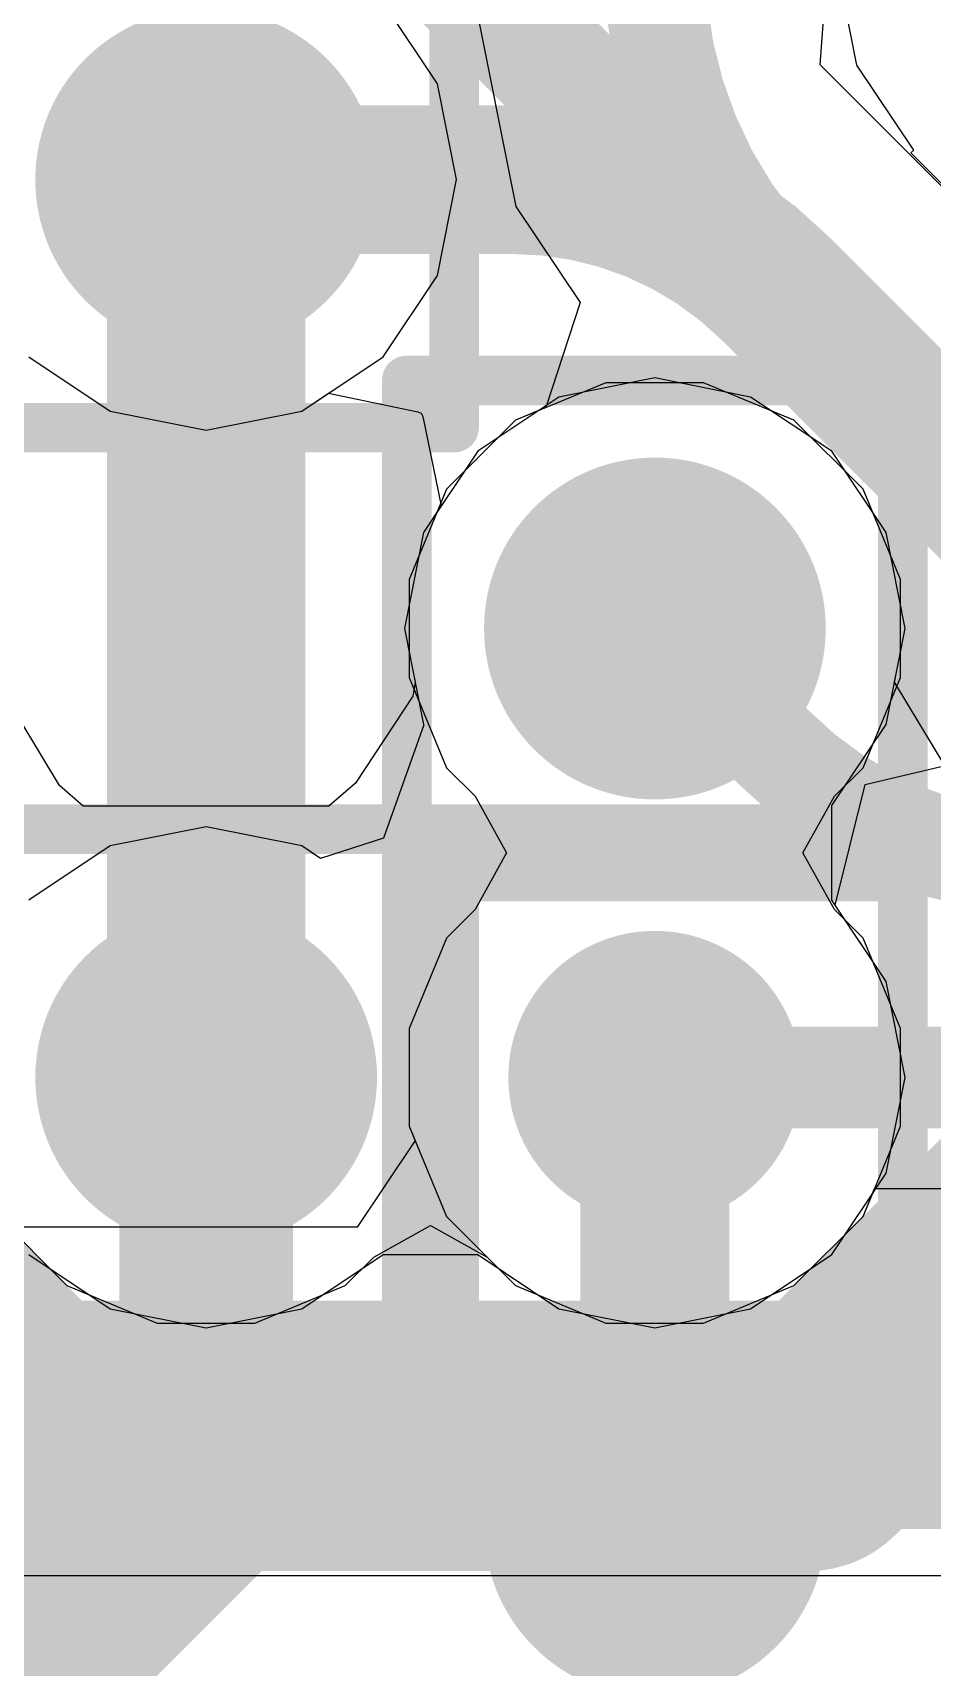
# Model space of a CAD drawing. Header units: inches. Extents: x -6 to 284, y -12 to 154.
# Drawn here: x 53.771 to 54.692, y 0.318 to 1.992 of the extents above; entities that cross this region are included whole.
import ezdxf

# ---------------------------------------------------------------- set-up
doc = ezdxf.new("R2010")
doc.units = ezdxf.units.IN
for name, color, linetype in [('Bottom Layer', 5, 'Continuous'), ('Drill Drawing', 1, 'Continuous'), ('GND-1', 16, 'Continuous'), ('GND-2', 90, 'Continuous'), ('GND-3', 216, 'Continuous'), ('GND-4', 54, 'Continuous'), ('PWR-1', 156, 'Continuous'), ('PWR-2', 130, 'Continuous'), ('Signal L1', 76, 'Continuous'), ('Signal L2', 6, 'Continuous'), ('Top Layer', 1, 'Continuous'), ('Top Paste', 8, 'Continuous'), ('Top Solder', 216, 'Continuous'), ('Via Holes', 16, 'Continuous')]:
    doc.layers.add(name, color=color, linetype=linetype)

# ---------------------------------------------------------------- blocks, each defined once
blk = doc.blocks.new('BGA_565_15_5_14_4__132')
at = {"layer": 'Top Layer'}
h = blk.add_hatch(color=1, dxfattribs=at)
edge = h.paths.add_edge_path()
edge.add_arc((5.52500038, 5.52500038), 0.12499848, 0, 360)
h = blk.add_hatch(color=1, dxfattribs=at)
edge = h.paths.add_edge_path()
edge.add_arc((4.87499914, 4.87499914), 0.12499848, 0, 360)
h = blk.add_hatch(color=1, dxfattribs=at)
edge = h.paths.add_edge_path()
edge.add_arc((5.52500038, 4.87499914), 0.12499848, 0, 360)
h = blk.add_hatch(color=1, dxfattribs=at)
edge = h.paths.add_edge_path()
edge.add_arc((4.87499914, 4.22500044), 0.12499848, 0, 360)
at = {"layer": 'Top Paste'}
h = blk.add_hatch(color=8, dxfattribs=at)
edge = h.paths.add_edge_path()
edge.add_arc((5.52500038, 5.52500038), 0.12499848, 0, 360)
h = blk.add_hatch(color=8, dxfattribs=at)
edge = h.paths.add_edge_path()
edge.add_arc((4.87499914, 4.87499914), 0.12499848, 0, 360)
h = blk.add_hatch(color=8, dxfattribs=at)
edge = h.paths.add_edge_path()
edge.add_arc((5.52500038, 4.87499914), 0.12499848, 0, 360)
h = blk.add_hatch(color=8, dxfattribs=at)
edge = h.paths.add_edge_path()
edge.add_arc((4.87499914, 4.22500044), 0.12499848, 0, 360)
at = {"layer": 'Top Solder'}
h = blk.add_hatch(color=216, dxfattribs=at)
edge = h.paths.add_edge_path()
edge.add_arc((5.52500038, 5.52500038), 0.17499838, 0, 360)
h = blk.add_hatch(color=216, dxfattribs=at)
edge = h.paths.add_edge_path()
edge.add_arc((4.87499914, 4.87499914), 0.17499838, 0, 360)
h = blk.add_hatch(color=216, dxfattribs=at)
edge = h.paths.add_edge_path()
edge.add_arc((5.52500038, 4.87499914), 0.17499838, 0, 360)
h = blk.add_hatch(color=216, dxfattribs=at)
edge = h.paths.add_edge_path()
edge.add_arc((4.87499914, 4.22500044), 0.17499838, 0, 360)

msp = doc.modelspace()

# ---------------------------------------------------------------- hatches: boundary and pattern name
at = {"layer": 'Bottom Layer'}
h = msp.add_hatch(color=5, dxfattribs=at)
edge = h.paths.add_edge_path()
edge.add_arc((53.94819284, 1.8412968), 0.1499997, 0, 360)
h = msp.add_hatch(color=5, dxfattribs=at)
edge = h.paths.add_edge_path()
edge.add_arc((54.40781092, 1.38167872), 0.1499997, 0, 360)
h = msp.add_hatch(color=5, dxfattribs=at)
edge = h.paths.add_edge_path()
edge.add_arc((53.94819284, 0.9220555599999999), 0.1499997, 0, 360)
h = msp.add_hatch(color=5, dxfattribs=at)
edge = h.paths.add_edge_path()
edge.add_arc((54.40781092, 0.9220555599999999), 0.1499997, 0, 360)
at = {"layer": 'GND-1'}
h = msp.add_hatch(color=16, dxfattribs=at)
edge = h.paths.add_edge_path()
edge.add_arc((53.94819284, 1.8412968), 0.1499997, 0, 360)
h = msp.add_hatch(color=16, dxfattribs=at)
edge = h.paths.add_edge_path()
edge.add_arc((54.40781092, 1.38167872), 0.1499997, 0, 360)
h = msp.add_hatch(color=16, dxfattribs=at)
edge = h.paths.add_edge_path()
edge.add_arc((53.94819284, 0.9220555599999999), 0.1499997, 0, 360)
h = msp.add_hatch(color=16, dxfattribs=at)
edge = h.paths.add_edge_path()
edge.add_arc((54.40781092, 0.9220555599999999), 0.1499997, 0, 360)
at = {"layer": 'GND-2'}
h = msp.add_hatch(color=90, dxfattribs=at)
edge = h.paths.add_edge_path()
edge.add_arc((53.94819284, 1.8412968), 0.1499997, 0, 360)
h = msp.add_hatch(color=90, dxfattribs=at)
edge = h.paths.add_edge_path()
edge.add_arc((54.40781092, 1.38167872), 0.1499997, 0, 360)
h = msp.add_hatch(color=90, dxfattribs=at)
edge = h.paths.add_edge_path()
edge.add_arc((53.94819284, 0.9220555599999999), 0.1499997, 0, 360)
h = msp.add_hatch(color=90, dxfattribs=at)
edge = h.paths.add_edge_path()
edge.add_arc((54.40781092, 0.9220555599999999), 0.1499997, 0, 360)
at = {"layer": 'GND-3'}
h = msp.add_hatch(color=216, dxfattribs=at)
edge = h.paths.add_edge_path()
edge.add_arc((53.94819284, 1.8412968), 0.1499997, 0, 360)
h = msp.add_hatch(color=216, dxfattribs=at)
edge = h.paths.add_edge_path()
edge.add_arc((54.40781092, 1.38167872), 0.1499997, 0, 360)
h = msp.add_hatch(color=216, dxfattribs=at)
edge = h.paths.add_edge_path()
edge.add_arc((53.94819284, 0.9220555599999999), 0.1499997, 0, 360)
h = msp.add_hatch(color=216, dxfattribs=at)
edge = h.paths.add_edge_path()
edge.add_arc((54.40781092, 0.9220555599999999), 0.1499997, 0, 360)
at = {"layer": 'GND-4'}
h = msp.add_hatch(color=54, dxfattribs=at)
edge = h.paths.add_edge_path()
edge.add_arc((53.94819284, 1.8412968), 0.1499997, 0, 360)
h = msp.add_hatch(color=54, dxfattribs=at)
edge = h.paths.add_edge_path()
edge.add_arc((54.40781092, 1.38167872), 0.1499997, 0, 360)
h = msp.add_hatch(color=54, dxfattribs=at)
edge = h.paths.add_edge_path()
edge.add_arc((53.94819284, 0.9220555599999999), 0.1499997, 0, 360)
h = msp.add_hatch(color=54, dxfattribs=at)
edge = h.paths.add_edge_path()
edge.add_arc((54.40781092, 0.9220555599999999), 0.1499997, 0, 360)
at = {"layer": 'PWR-1'}
h = msp.add_hatch(color=156, dxfattribs=at)
edge = h.paths.add_edge_path()
edge.add_arc((53.94819284, 1.8412968), 0.1499997, 0, 360)
h = msp.add_hatch(color=156, dxfattribs=at)
edge = h.paths.add_edge_path()
edge.add_arc((54.40781092, 1.38167872), 0.1499997, 0, 360)
h = msp.add_hatch(color=156, dxfattribs=at)
edge = h.paths.add_edge_path()
edge.add_arc((53.94819284, 0.9220555599999999), 0.1499997, 0, 360)
h = msp.add_hatch(color=156, dxfattribs=at)
edge = h.paths.add_edge_path()
edge.add_arc((54.40781092, 0.9220555599999999), 0.1499997, 0, 360)
at = {"layer": 'PWR-2'}
h = msp.add_hatch(color=130, dxfattribs=at)
edge = h.paths.add_edge_path()
edge.add_arc((53.94819284, 1.8412968), 0.1499997, 0, 360)
h = msp.add_hatch(color=130, dxfattribs=at)
edge = h.paths.add_edge_path()
edge.add_arc((54.40781092, 1.38167872), 0.1499997, 0, 360)
h = msp.add_hatch(color=130, dxfattribs=at)
edge = h.paths.add_edge_path()
edge.add_arc((53.94819284, 0.9220555599999999), 0.1499997, 0, 360)
h = msp.add_hatch(color=130, dxfattribs=at)
edge = h.paths.add_edge_path()
edge.add_arc((54.40781092, 0.9220555599999999), 0.1499997, 0, 360)
at = {"layer": 'Signal L1'}
h = msp.add_hatch(color=76, dxfattribs=at)
edge = h.paths.add_edge_path()
edge.add_arc((53.94819284, 1.8412968), 0.1499997, 0, 360)
h = msp.add_hatch(color=76, dxfattribs=at)
edge = h.paths.add_edge_path()
edge.add_arc((54.40781092, 1.38167872), 0.1499997, 0, 360)
h = msp.add_hatch(color=76, dxfattribs=at)
edge = h.paths.add_edge_path()
edge.add_arc((53.94819284, 0.9220555599999999), 0.1499997, 0, 360)
h = msp.add_hatch(color=76, dxfattribs=at)
edge = h.paths.add_edge_path()
edge.add_arc((54.40781092, 0.9220555599999999), 0.1499997, 0, 360)
at = {"layer": 'Signal L2'}
h = msp.add_hatch(color=6, dxfattribs=at)
edge = h.paths.add_edge_path()
edge.add_arc((53.94819284, 1.8412968), 0.1499997, 0, 360)
h = msp.add_hatch(color=6, dxfattribs=at)
edge = h.paths.add_edge_path()
edge.add_arc((54.40781092, 1.38167872), 0.1499997, 0, 360)
h = msp.add_hatch(color=6, dxfattribs=at)
edge = h.paths.add_edge_path()
edge.add_arc((53.94819284, 0.9220555599999999), 0.1499997, 0, 360)
h = msp.add_hatch(color=6, dxfattribs=at)
edge = h.paths.add_edge_path()
edge.add_arc((54.40781092, 0.9220555599999999), 0.1499997, 0, 360)
at = {"layer": 'Top Layer'}
h = msp.add_hatch(color=1, dxfattribs=at)
edge = h.paths.add_edge_path()
edge.add_arc((53.94819284, 1.8412968), 0.1499997, 0, 360)
h = msp.add_hatch(color=1, dxfattribs=at)
edge = h.paths.add_edge_path()
edge.add_arc((54.40781092, 1.38167872), 0.1499997, 0, 360)
h = msp.add_hatch(color=1, dxfattribs=at)
edge = h.paths.add_edge_path()
edge.add_arc((53.94819284, 0.9220555599999999), 0.1499997, 0, 360)
h = msp.add_hatch(color=1, dxfattribs=at)
edge = h.paths.add_edge_path()
edge.add_arc((54.40781092, 0.9220555599999999), 0.1499997, 0, 360)
at = {"layer": 'Via Holes'}
h = msp.add_hatch(color=7, dxfattribs=at)
edge = h.paths.add_edge_path()
edge.add_arc((53.94819284, 1.8412968), 0.07499858, 0, 360)
h = msp.add_hatch(color=7, dxfattribs=at)
edge = h.paths.add_edge_path()
edge.add_arc((54.40781092, 1.38167872), 0.07499858, 0, 360)
h = msp.add_hatch(color=7, dxfattribs=at)
edge = h.paths.add_edge_path()
edge.add_arc((53.94819284, 0.9220555599999999), 0.07499858, 0, 360)
h = msp.add_hatch(color=7, dxfattribs=at)
edge = h.paths.add_edge_path()
edge.add_arc((54.40781092, 0.9220555599999999), 0.07499858, 0, 360)

# ---------------------------------------------------------------- linework, layer by layer
at = {"layer": 'Bottom Layer'}
for p, q in [((54.2163254, 2.06109316), (54.26551758, 1.8137886)), ((54.61484377999999, 1.95848478), (54.59443488, 2.06109316)), ((54.67296913999999, 1.87149486), (54.61484377999999, 1.95848478)), ((54.67011164, 1.86863736), (54.67296913999999, 1.87149486)), ((54.79881852, 1.73993048), (54.67011164, 1.86863736)), ((54.26551758, 1.8137886), (54.33125024, 1.71541186)), ((54.33125024, 1.71541186), (54.29623888, 1.6077946)), ((54.29623888, 1.6077946), (54.26529152, 1.59497522)), ((54.26529152, 1.59497522), (54.19451442, 1.52419812)), ((54.19451442, 1.52419812), (54.15621122, 1.43172434)), ((54.15621122, 1.43172434), (54.15621122, 1.3316331)), ((54.15621122, 1.3316331), (54.19451442, 1.23915932)), ((54.19451442, 1.23915932), (54.2237295, 1.20994424)), ((54.2237295, 1.20994424), (54.25608655999999, 1.15186714)), ((54.25608655999999, 1.15186714), (54.2237295, 1.09379004)), ((54.2237295, 1.09379004), (54.19451442, 1.06457496)), ((54.19451442, 1.06457496), (54.15621122, 0.9721011799999999)), ((54.15621122, 0.9721011799999999), (54.15621122, 0.87200994)), ((54.15621122, 0.87200994), (54.16220054, 0.8575522599999998)), ((54.16220054, 0.8575522599999998), (54.10279756, 0.7686497199999999)), ((54.10279756, 0.7686497199999999), (51.79632515999999, 0.7686497199999999))]:
    msp.add_line(p, q, dxfattribs=at)
for points in [[(54.54100851999999, 1.73953424, 0.10414, 0.10414, -0.198912367379658), (54.40781345999999, 2.0610957, 0.10414, 0.10414, 0)], [(54.54100851999999, 1.73953424, 0.10414, 0.10414, 0), (54.73257786, 1.5479649, 0.10414, 0.10414, 0)], [(54.73310364, 1.54743912, 0.10414, 0.10414, -0.0002839852257742354), (54.73257786, 1.5479649, 0.10414, 0.10414, 0)], [(55.19506614, 1.35639556, 0.10414, 0.10414, -0.198617162633129), (54.73310364, 1.54743912, 0.10414, 0.10414, 0)], [(54.40781092, 1.38167872, 0.10414, 0.10414, 0), (54.52903749999999, 1.26045214, 0.10414, 0.10414, 0)], [(54.52930928, 1.26018036, 0.10414, 0.10414, -0.000232887297197535), (54.52903749999999, 1.26045214, 0.10414, 0.10414, 0)], [(54.82170392, 1.13922556, 0.10414, 0.10414, -0.1986702768480497), (54.52930928, 1.26018036, 0.10414, 0.10414, 0)], [(54.40781092, 0.9220555599999999, 0.10414, 0.10414, 0), (57.67907183999999, 0.9220555599999999, 0.10414, 0.10414, 0)], [(51.79632515999999, 0.54852062, 0.1778, 0.1778, 0), (57.53336727999999, 0.54852062, 0.1778, 0.1778, 0)]]:
    msp.add_lwpolyline(points, format="xyseb", dxfattribs=at)
for points in [[(54.51497352, 1.73953424, 0.05207, 0.05207, 1), (54.56704352, 1.73953424, 0.05207, 0.05207, 1)], [(54.51497352, 1.73953424, 0.05207, 0.05207, 1), (54.56704352, 1.73953424, 0.05207, 0.05207, 1)], [(54.70654285999999, 1.5479649, 0.05207, 0.05207, 1), (54.75861285999999, 1.5479649, 0.05207, 0.05207, 1)], [(54.70654285999999, 1.5479649, 0.05207, 0.05207, 1), (54.75861285999999, 1.5479649, 0.05207, 0.05207, 1)], [(54.70706864, 1.54743912, 0.05207, 0.05207, 1), (54.75913864, 1.54743912, 0.05207, 0.05207, 1)], [(54.70706864, 1.54743912, 0.05207, 0.05207, 1), (54.75913864, 1.54743912, 0.05207, 0.05207, 1)], [(54.38177592, 1.38167872, 0.05207, 0.05207, 1), (54.43384592, 1.38167872, 0.05207, 0.05207, 1)], [(54.50300249999999, 1.26045214, 0.05207, 0.05207, 1), (54.5550725, 1.26045214, 0.05207, 0.05207, 1)], [(54.50300249999999, 1.26045214, 0.05207, 0.05207, 1), (54.5550725, 1.26045214, 0.05207, 0.05207, 1)], [(54.50327428, 1.26018036, 0.05207, 0.05207, 1), (54.55534427999999, 1.26018036, 0.05207, 0.05207, 1)], [(54.50327428, 1.26018036, 0.05207, 0.05207, 1), (54.55534427999999, 1.26018036, 0.05207, 0.05207, 1)], [(54.38177592, 0.9220555599999999, 0.05207, 0.05207, 1), (54.43384592, 0.9220555599999999, 0.05207, 0.05207, 1)]]:
    msp.add_lwpolyline(points, format="xyseb", close=True, dxfattribs=at)
at = {"layer": 'Drill Drawing'}
for points in [[(54.20219284, 1.5872968, 0.0508, 0.0508, 0), (54.20219284, 2.0952968, 0.0508, 0.0508, 0)], [(54.15381091999999, 1.63567872, 0.0508, 0.0508, 0), (54.66181091999999, 1.63567872, 0.0508, 0.0508, 0)], [(54.15381091999999, 1.12767872, 0.0508, 0.0508, 0), (54.15381091999999, 1.63567872, 0.0508, 0.0508, 0)], [(54.66181091999999, 1.12767872, 0.0508, 0.0508, 0), (54.66181091999999, 1.63567872, 0.0508, 0.0508, 0)], [(53.69419283999999, 1.5872968, 0.0508, 0.0508, 0), (54.20219284, 1.5872968, 0.0508, 0.0508, 0)], [(53.69419283999999, 1.17605556, 0.0508, 0.0508, 0), (54.20219284, 1.17605556, 0.0508, 0.0508, 0)], [(54.15381091999999, 1.17605556, 0.0508, 0.0508, 0), (54.66181091999999, 1.17605556, 0.0508, 0.0508, 0)], [(54.15381091999999, 0.66805556, 0.0508, 0.0508, 0), (54.15381091999999, 1.17605556, 0.0508, 0.0508, 0)], [(54.20219284, 0.66805556, 0.0508, 0.0508, 0), (54.20219284, 1.17605556, 0.0508, 0.0508, 0)], [(54.66181091999999, 0.66805556, 0.0508, 0.0508, 0), (54.66181091999999, 1.17605556, 0.0508, 0.0508, 0)], [(54.15381091999999, 1.12767872, 0.0508, 0.0508, 0), (54.66181091999999, 1.12767872, 0.0508, 0.0508, 0)], [(53.69419283999999, 0.66805556, 0.0508, 0.0508, 0), (54.20219284, 0.66805556, 0.0508, 0.0508, 0)], [(54.15381091999999, 0.66805556, 0.0508, 0.0508, 0), (54.66181091999999, 0.66805556, 0.0508, 0.0508, 0)]]:
    msp.add_lwpolyline(points, format="xyseb", dxfattribs=at)
for points in [[(54.14111092, 1.63567872, 0.0254, 0.0254, 1), (54.16651091999999, 1.63567872, 0.0254, 0.0254, 1)], [(54.14111092, 1.63567872, 0.0254, 0.0254, 1), (54.16651091999999, 1.63567872, 0.0254, 0.0254, 1)], [(54.64911092, 1.63567872, 0.0254, 0.0254, 1), (54.67451092, 1.63567872, 0.0254, 0.0254, 1)], [(54.64911092, 1.63567872, 0.0254, 0.0254, 1), (54.67451092, 1.63567872, 0.0254, 0.0254, 1)], [(54.18949283999999, 1.5872968, 0.0254, 0.0254, 1), (54.21489284, 1.5872968, 0.0254, 0.0254, 1)], [(54.18949283999999, 1.5872968, 0.0254, 0.0254, 1), (54.21489284, 1.5872968, 0.0254, 0.0254, 1)], [(54.14111092, 1.17605556, 0.0254, 0.0254, 1), (54.16651091999999, 1.17605556, 0.0254, 0.0254, 1)], [(54.14111092, 1.17605556, 0.0254, 0.0254, 1), (54.16651091999999, 1.17605556, 0.0254, 0.0254, 1)], [(54.18949283999999, 1.17605556, 0.0254, 0.0254, 1), (54.21489284, 1.17605556, 0.0254, 0.0254, 1)], [(54.18949283999999, 1.17605556, 0.0254, 0.0254, 1), (54.21489284, 1.17605556, 0.0254, 0.0254, 1)], [(54.64911092, 1.17605556, 0.0254, 0.0254, 1), (54.67451092, 1.17605556, 0.0254, 0.0254, 1)], [(54.64911092, 1.17605556, 0.0254, 0.0254, 1), (54.67451092, 1.17605556, 0.0254, 0.0254, 1)], [(54.14111092, 1.12767872, 0.0254, 0.0254, 1), (54.16651091999999, 1.12767872, 0.0254, 0.0254, 1)], [(54.14111092, 1.12767872, 0.0254, 0.0254, 1), (54.16651091999999, 1.12767872, 0.0254, 0.0254, 1)], [(54.64911092, 1.12767872, 0.0254, 0.0254, 1), (54.67451092, 1.12767872, 0.0254, 0.0254, 1)], [(54.64911092, 1.12767872, 0.0254, 0.0254, 1), (54.67451092, 1.12767872, 0.0254, 0.0254, 1)], [(54.14111092, 0.66805556, 0.0254, 0.0254, 1), (54.16651091999999, 0.66805556, 0.0254, 0.0254, 1)], [(54.14111092, 0.66805556, 0.0254, 0.0254, 1), (54.16651091999999, 0.66805556, 0.0254, 0.0254, 1)], [(54.18949283999999, 0.66805556, 0.0254, 0.0254, 1), (54.21489284, 0.66805556, 0.0254, 0.0254, 1)], [(54.18949283999999, 0.66805556, 0.0254, 0.0254, 1), (54.21489284, 0.66805556, 0.0254, 0.0254, 1)], [(54.64911092, 0.66805556, 0.0254, 0.0254, 1), (54.67451092, 0.66805556, 0.0254, 0.0254, 1)], [(54.64911092, 0.66805556, 0.0254, 0.0254, 1), (54.67451092, 0.66805556, 0.0254, 0.0254, 1)]]:
    msp.add_lwpolyline(points, format="xyseb", close=True, dxfattribs=at)
at = {"layer": 'GND-1'}
for p, q in [((54.3577653, 1.63327842), (54.26529152, 1.59497522)), ((54.45785653999999, 1.63327842), (54.3577653, 1.63327842)), ((54.55033032, 1.59497522), (54.45785653999999, 1.63327842)), ((54.26529152, 1.59497522), (54.19451442, 1.52419812)), ((54.62110742, 1.52419812), (54.55033032, 1.59497522)), ((54.19451442, 1.52419812), (54.15621122, 1.43172434)), ((54.65941062, 1.43172434), (54.62110742, 1.52419812)), ((54.15621122, 1.43172434), (54.15621122, 1.3316331)), ((54.65941062, 1.3316331), (54.65941062, 1.43172434)), ((54.15621122, 1.3316331), (54.19451442, 1.23915932)), ((54.62110742, 1.23915932), (54.65941062, 1.3316331)), ((54.19451442, 1.23915932), (54.2237295, 1.20994424)), ((54.59189233999999, 1.20994424), (54.62110742, 1.23915932)), ((54.2237295, 1.20994424), (54.25608655999999, 1.15186714)), ((54.55953527999999, 1.15186714), (54.59189233999999, 1.20994424)), ((54.25608655999999, 1.15186714), (54.2237295, 1.09379004)), ((54.59189233999999, 1.09379004), (54.55953527999999, 1.15186714)), ((54.2237295, 1.09379004), (54.19451442, 1.06457496)), ((54.62110742, 1.06457496), (54.59189233999999, 1.09379004)), ((54.19451442, 1.06457496), (54.15621122, 0.9721011799999999)), ((54.65941062, 0.9721011799999999), (54.62110742, 1.06457496)), ((54.15621122, 0.9721011799999999), (54.15621122, 0.87200994)), ((54.65941062, 0.87200994), (54.65941062, 0.9721011799999999)), ((54.15621122, 0.87200994), (54.19451442, 0.7795361599999999)), ((54.62110742, 0.7795361599999999), (54.65941062, 0.87200994)), ((54.19451442, 0.7795361599999999), (54.26529152, 0.7087590599999999)), ((54.55033032, 0.7087590599999999), (54.62110742, 0.7795361599999999)), ((54.26529152, 0.7087590599999999), (54.3577653, 0.67045586)), ((54.45785653999999, 0.67045586), (54.55033032, 0.7087590599999999)), ((54.3577653, 0.67045586), (54.45785653999999, 0.67045586))]:
    msp.add_line(p, q, dxfattribs=at)
at = {"layer": 'GND-2'}
for p, q in [((54.3577653, 1.63327842), (54.26529152, 1.59497522)), ((54.45785653999999, 1.63327842), (54.3577653, 1.63327842)), ((54.55033032, 1.59497522), (54.45785653999999, 1.63327842)), ((54.26529152, 1.59497522), (54.19451442, 1.52419812)), ((54.62110742, 1.52419812), (54.55033032, 1.59497522)), ((54.19451442, 1.52419812), (54.15621122, 1.43172434)), ((54.65941062, 1.43172434), (54.62110742, 1.52419812)), ((54.15621122, 1.43172434), (54.15621122, 1.3316331)), ((54.65941062, 1.3316331), (54.65941062, 1.43172434)), ((54.15621122, 1.3316331), (54.19451442, 1.23915932)), ((54.62110742, 1.23915932), (54.65941062, 1.3316331)), ((54.19451442, 1.23915932), (54.2237295, 1.20994424)), ((54.59189233999999, 1.20994424), (54.62110742, 1.23915932)), ((54.2237295, 1.20994424), (54.25608655999999, 1.15186714)), ((54.55953527999999, 1.15186714), (54.59189233999999, 1.20994424)), ((54.25608655999999, 1.15186714), (54.2237295, 1.09379004)), ((54.59189233999999, 1.09379004), (54.55953527999999, 1.15186714)), ((54.2237295, 1.09379004), (54.19451442, 1.06457496)), ((54.62110742, 1.06457496), (54.59189233999999, 1.09379004)), ((54.19451442, 1.06457496), (54.15621122, 0.9721011799999999)), ((54.65941062, 0.9721011799999999), (54.62110742, 1.06457496)), ((54.15621122, 0.9721011799999999), (54.15621122, 0.87200994)), ((54.65941062, 0.87200994), (54.65941062, 0.9721011799999999)), ((54.15621122, 0.87200994), (54.19451442, 0.7795361599999999)), ((54.62110742, 0.7795361599999999), (54.65941062, 0.87200994)), ((54.19451442, 0.7795361599999999), (54.26529152, 0.7087590599999999)), ((54.55033032, 0.7087590599999999), (54.62110742, 0.7795361599999999)), ((54.26529152, 0.7087590599999999), (54.3577653, 0.67045586)), ((54.45785653999999, 0.67045586), (54.55033032, 0.7087590599999999)), ((54.3577653, 0.67045586), (54.45785653999999, 0.67045586))]:
    msp.add_line(p, q, dxfattribs=at)
at = {"layer": 'GND-3'}
for p, q in [((54.3577653, 1.63327842), (54.26529152, 1.59497522)), ((54.45785653999999, 1.63327842), (54.3577653, 1.63327842)), ((54.55033032, 1.59497522), (54.45785653999999, 1.63327842)), ((54.26529152, 1.59497522), (54.19451442, 1.52419812)), ((54.62110742, 1.52419812), (54.55033032, 1.59497522)), ((54.19451442, 1.52419812), (54.15621122, 1.43172434)), ((54.65941062, 1.43172434), (54.62110742, 1.52419812)), ((54.15621122, 1.43172434), (54.15621122, 1.3316331)), ((54.65941062, 1.3316331), (54.65941062, 1.43172434)), ((54.15621122, 1.3316331), (54.19451442, 1.23915932)), ((54.62110742, 1.23915932), (54.65941062, 1.3316331)), ((54.19451442, 1.23915932), (54.2237295, 1.20994424)), ((54.59189233999999, 1.20994424), (54.62110742, 1.23915932)), ((54.2237295, 1.20994424), (54.25608655999999, 1.15186714)), ((54.55953527999999, 1.15186714), (54.59189233999999, 1.20994424)), ((54.25608655999999, 1.15186714), (54.2237295, 1.09379004)), ((54.59189233999999, 1.09379004), (54.55953527999999, 1.15186714)), ((54.2237295, 1.09379004), (54.19451442, 1.06457496)), ((54.62110742, 1.06457496), (54.59189233999999, 1.09379004)), ((54.19451442, 1.06457496), (54.15621122, 0.9721011799999999)), ((54.65941062, 0.9721011799999999), (54.62110742, 1.06457496)), ((54.15621122, 0.9721011799999999), (54.15621122, 0.87200994)), ((54.65941062, 0.87200994), (54.65941062, 0.9721011799999999)), ((54.15621122, 0.87200994), (54.19451442, 0.7795361599999999)), ((54.62110742, 0.7795361599999999), (54.65941062, 0.87200994)), ((54.19451442, 0.7795361599999999), (54.26529152, 0.7087590599999999)), ((54.55033032, 0.7087590599999999), (54.62110742, 0.7795361599999999)), ((54.26529152, 0.7087590599999999), (54.3577653, 0.67045586)), ((54.45785653999999, 0.67045586), (54.55033032, 0.7087590599999999)), ((54.3577653, 0.67045586), (54.45785653999999, 0.67045586))]:
    msp.add_line(p, q, dxfattribs=at)
at = {"layer": 'GND-4'}
for p, q in [((54.3577653, 1.63327842), (54.26529152, 1.59497522)), ((54.45785653999999, 1.63327842), (54.3577653, 1.63327842)), ((54.55033032, 1.59497522), (54.45785653999999, 1.63327842)), ((54.26529152, 1.59497522), (54.19451442, 1.52419812)), ((54.62110742, 1.52419812), (54.55033032, 1.59497522)), ((54.19451442, 1.52419812), (54.15621122, 1.43172434)), ((54.65941062, 1.43172434), (54.62110742, 1.52419812)), ((54.15621122, 1.43172434), (54.15621122, 1.3316331)), ((54.65941062, 1.3316331), (54.65941062, 1.43172434)), ((54.15621122, 1.3316331), (54.19451442, 1.23915932)), ((54.62110742, 1.23915932), (54.65941062, 1.3316331)), ((54.19451442, 1.23915932), (54.2237295, 1.20994424)), ((54.59189233999999, 1.20994424), (54.62110742, 1.23915932)), ((54.2237295, 1.20994424), (54.25608655999999, 1.15186714)), ((54.55953527999999, 1.15186714), (54.59189233999999, 1.20994424)), ((54.25608655999999, 1.15186714), (54.2237295, 1.09379004)), ((54.59189233999999, 1.09379004), (54.55953527999999, 1.15186714)), ((54.2237295, 1.09379004), (54.19451442, 1.06457496)), ((54.62110742, 1.06457496), (54.59189233999999, 1.09379004)), ((54.19451442, 1.06457496), (54.15621122, 0.9721011799999999)), ((54.65941062, 0.9721011799999999), (54.62110742, 1.06457496)), ((54.15621122, 0.9721011799999999), (54.15621122, 0.87200994)), ((54.65941062, 0.87200994), (54.65941062, 0.9721011799999999)), ((54.15621122, 0.87200994), (54.19451442, 0.7795361599999999)), ((54.62110742, 0.7795361599999999), (54.65941062, 0.87200994)), ((54.19451442, 0.7795361599999999), (54.26529152, 0.7087590599999999)), ((54.55033032, 0.7087590599999999), (54.62110742, 0.7795361599999999)), ((54.26529152, 0.7087590599999999), (54.3577653, 0.67045586)), ((54.45785653999999, 0.67045586), (54.55033032, 0.7087590599999999)), ((54.3577653, 0.67045586), (54.45785653999999, 0.67045586))]:
    msp.add_line(p, q, dxfattribs=at)
at = {"layer": 'PWR-1'}
for p, q in [((54.18519516, 1.93946526), (54.12958694, 2.0226909)), ((54.20472268, 1.8412968), (54.18519516, 1.93946526)), ((54.18519516, 1.74312834), (54.20472268, 1.8412968)), ((54.12958694, 1.6599027), (54.18519516, 1.74312834)), ((53.76679873999999, 1.6599027), (53.85002437999999, 1.60429448)), ((54.0463613, 1.60429448), (54.12958694, 1.6599027)), ((54.40781092, 1.63820856), (54.30964246, 1.61868104)), ((54.50597938, 1.61868104), (54.40781092, 1.63820856)), ((54.30964246, 1.61868104), (54.22641682, 1.56307282)), ((54.58920501999999, 1.56307282), (54.50597938, 1.61868104)), ((53.85002437999999, 1.60429448), (53.94819284, 1.58476696)), ((53.94819284, 1.58476696), (54.0463613, 1.60429448)), ((54.22641682, 1.56307282), (54.1708086, 1.47984718)), ((54.64481324, 1.47984718), (54.58920501999999, 1.56307282)), ((54.1708086, 1.47984718), (54.15128107999999, 1.38167872)), ((54.66434075999999, 1.38167872), (54.64481324, 1.47984718)), ((54.15128107999999, 1.38167872), (54.1708086, 1.28351026)), ((54.64481324, 1.28351026), (54.66434075999999, 1.38167872)), ((54.17119468, 1.28293114), (54.12996032, 1.16700046)), ((54.1708086, 1.28351026), (54.17119468, 1.28293114)), ((54.58920501999999, 1.20028716), (54.64481324, 1.28351026)), ((54.58920501999999, 1.10344712), (54.58920501999999, 1.20028716)), ((53.94819284, 1.1785854), (53.85002437999999, 1.15905788)), ((54.0463613, 1.15905788), (53.94819284, 1.1785854)), ((53.85002437999999, 1.15905788), (53.76679873999999, 1.10344966)), ((54.06551798, 1.14625628), (54.0463613, 1.15905788)), ((54.12996032, 1.16700046), (54.06551798, 1.14625628)), ((54.64481324, 1.02022402), (54.58920501999999, 1.10344712)), ((54.66434075999999, 0.9220555599999999), (54.64481324, 1.02022402)), ((54.64481324, 0.8238871), (54.66434075999999, 0.9220555599999999)), ((54.58920501999999, 0.7406614599999999), (54.64481324, 0.8238871)), ((53.76679873999999, 0.7406614599999999), (53.85002437999999, 0.68505324)), ((54.0463613, 0.68505324), (54.12958439999999, 0.7406614599999999)), ((54.12958439999999, 0.7406614599999999), (54.22641935999999, 0.7406614599999999)), ((54.22641935999999, 0.7406614599999999), (54.30964246, 0.68505324)), ((54.50597938, 0.68505324), (54.58920501999999, 0.7406614599999999)), ((53.85002437999999, 0.68505324), (53.94819284, 0.66552572)), ((53.94819284, 0.66552572), (54.0463613, 0.68505324)), ((54.30964246, 0.68505324), (54.40781092, 0.66552572)), ((54.40781092, 0.66552572), (54.50597938, 0.68505324))]:
    msp.add_line(p, q, dxfattribs=at)
at = {"layer": 'PWR-2'}
for p, q in [((54.18519516, 1.93946526), (54.12958694, 2.0226909)), ((54.20472268, 1.8412968), (54.18519516, 1.93946526)), ((54.18519516, 1.74312834), (54.20472268, 1.8412968)), ((54.12958694, 1.6599027), (54.18519516, 1.74312834)), ((53.76679873999999, 1.6599027), (53.85002437999999, 1.60429448)), ((54.0463613, 1.60429448), (54.12958694, 1.6599027)), ((54.40781092, 1.63820856), (54.30964246, 1.61868104)), ((54.50597938, 1.61868104), (54.40781092, 1.63820856)), ((54.30964246, 1.61868104), (54.22641682, 1.56307282)), ((54.58920501999999, 1.56307282), (54.50597938, 1.61868104)), ((53.85002437999999, 1.60429448), (53.94819284, 1.58476696)), ((53.94819284, 1.58476696), (54.0463613, 1.60429448)), ((54.22641682, 1.56307282), (54.1708086, 1.47984718)), ((54.64481324, 1.47984718), (54.58920501999999, 1.56307282)), ((54.1708086, 1.47984718), (54.15128107999999, 1.38167872)), ((54.66434075999999, 1.38167872), (54.64481324, 1.47984718)), ((54.15128107999999, 1.38167872), (54.16221578, 1.3267055)), ((54.65340605999999, 1.32671058), (54.66434075999999, 1.38167872)), ((53.79799756, 1.22077226), (53.73416736, 1.32670296)), ((54.16221578, 1.3267055), (54.16006947999999, 1.31231894)), ((54.71724134, 1.22077734), (54.65340605999999, 1.32671058)), ((54.16006947999999, 1.31231894), (54.101238, 1.22324622)), ((54.101238, 1.22324622), (54.07406254, 1.1997055)), ((53.8223206, 1.19970296), (53.79799756, 1.22077226)), ((54.07406254, 1.1997055), (53.8223206, 1.19970296)), ((54.62110742, 0.7795361599999999), (54.6329489, 0.80812386)), ((54.6329489, 0.80812386), (69.0357649, 0.8081289399999999)), ((53.73489634, 0.7795361599999999), (53.80567344, 0.7087590599999999)), ((54.11992478, 0.7379716), (54.17800188, 0.77033374)), ((54.17800188, 0.77033374), (54.23607898, 0.7379716)), ((54.55033032, 0.7087590599999999), (54.62110742, 0.7795361599999999)), ((54.09071224, 0.7087590599999999), (54.11992478, 0.7379716)), ((54.23607898, 0.7379716), (54.26529152, 0.7087590599999999)), ((53.80567344, 0.7087590599999999), (53.89814722000001, 0.67045586)), ((53.99823846, 0.67045586), (54.09071224, 0.7087590599999999)), ((54.26529152, 0.7087590599999999), (54.3577653, 0.67045586)), ((54.45785653999999, 0.67045586), (54.55033032, 0.7087590599999999)), ((53.89814722000001, 0.67045586), (53.99823846, 0.67045586)), ((54.3577653, 0.67045586), (54.45785653999999, 0.67045586))]:
    msp.add_line(p, q, dxfattribs=at)
at = {"layer": 'Signal L2'}
for p, q in [((54.57715271999999, 1.95872608), (54.58920755999999, 2.11952586)), ((54.9066085, 1.6292703), (54.57715271999999, 1.95872608)), ((53.76679873999999, 1.6599027), (53.85002437999999, 1.60429448)), ((54.0463613, 1.60429448), (54.07366122, 1.62253422)), ((54.07366122, 1.62253422), (54.16514693999999, 1.60362392)), ((53.85002437999999, 1.60429448), (53.94819284, 1.58476696)), ((53.94819284, 1.58476696), (54.0463613, 1.60429448)), ((54.16514693999999, 1.60362392), (54.16851243999999, 1.60199832)), ((54.16851243999999, 1.60199832), (54.17013803999999, 1.59863282)), ((54.17013803999999, 1.59863282), (54.18904834, 1.5071471)), ((54.18904834, 1.5071471), (54.1708086, 1.47984718)), ((54.1708086, 1.47984718), (54.15128107999999, 1.38167872)), ((54.15128107999999, 1.38167872), (54.1708086, 1.28351026)), ((54.17119468, 1.28293114), (54.12996032, 1.16700046)), ((54.1708086, 1.28351026), (54.17119468, 1.28293114)), ((54.62334515999999, 1.22175524), (54.75862809999999, 1.25426724)), ((54.59255527999999, 1.0984357), (54.62334515999999, 1.22175524)), ((53.94819284, 1.1785854), (53.85002437999999, 1.15905788)), ((54.0463613, 1.15905788), (53.94819284, 1.1785854)), ((53.85002437999999, 1.15905788), (53.76679873999999, 1.10344966)), ((54.06551798, 1.14625628), (54.0463613, 1.15905788)), ((54.12996032, 1.16700046), (54.06551798, 1.14625628)), ((54.64481324, 1.02022402), (54.59255527999999, 1.0984357)), ((54.66434075999999, 0.9220555599999999), (54.64481324, 1.02022402)), ((54.64481324, 0.8238871), (54.66434075999999, 0.9220555599999999)), ((54.58920501999999, 0.7406614599999999), (54.64481324, 0.8238871)), ((53.76679873999999, 0.7406614599999999), (53.85002437999999, 0.68505324)), ((54.0463613, 0.68505324), (54.12958439999999, 0.7406614599999999)), ((54.12958439999999, 0.7406614599999999), (54.22641935999999, 0.7406614599999999)), ((54.22641935999999, 0.7406614599999999), (54.30964246, 0.68505324)), ((54.50597938, 0.68505324), (54.58920501999999, 0.7406614599999999)), ((53.85002437999999, 0.68505324), (53.94819284, 0.66552572)), ((53.94819284, 0.66552572), (54.0463613, 0.68505324)), ((54.30964246, 0.68505324), (54.40781092, 0.66552572)), ((54.40781092, 0.66552572), (54.50597938, 0.68505324)), ((55.60249738, 0.41148254), (51.76531176, 0.41148254))]:
    msp.add_line(p, q, dxfattribs=at)
for points in [[(54.04659752, 2.21459552, 0.127, 0.127, 0), (54.76926562, 1.49192742, 0.127, 0.127, 0)], [(53.33853696, 0.9962921399999999, 0.254, 0.254, 0), (53.79137324, 0.5434558599999999, 0.254, 0.254, 0)], [(54.56463052, 0.5434558599999999, 0.254, 0.254, 0), (54.95723831999999, 0.93606366, 0.254, 0.254, 0)], [(53.79137324, 0.5434558599999999, 0.254, 0.254, 0), (54.56463052, 0.5434558599999999, 0.254, 0.254, 0)]]:
    msp.add_lwpolyline(points, format="xyseb", dxfattribs=at)
for points in [[(53.72787324, 0.5434558599999999, 0.127, 0.127, 1), (53.85487324, 0.5434558599999999, 0.127, 0.127, 1)], [(53.72787324, 0.5434558599999999, 0.127, 0.127, 1), (53.85487324, 0.5434558599999999, 0.127, 0.127, 1)], [(54.50113051999999, 0.5434558599999999, 0.127, 0.127, 1), (54.62813052, 0.5434558599999999, 0.127, 0.127, 1)], [(54.50113051999999, 0.5434558599999999, 0.127, 0.127, 1), (54.62813052, 0.5434558599999999, 0.127, 0.127, 1)]]:
    msp.add_lwpolyline(points, format="xyseb", close=True, dxfattribs=at)
at = {"layer": 'Top Layer'}
for points in [[(53.94819284, 0.9220555599999999, 0.2032, 0.2032, 0), (53.94819284, 1.8412968, 0.2032, 0.2032, 0)], [(53.94819284, 1.8412968, 0.1524, 0.1524, 0), (54.26207842, 1.8412968, 0.1524, 0.1524, 0)], [(54.26207842, 1.8412968, 0.1524, 0.1524, -0.1987644589970464), (54.53133366, 1.72985684, 0.1524, 0.1524, 0)], [(54.53133366, 1.72985684, 0.1524, 0.1524, 0), (54.53148606, 1.72970444, 0.1524, 0.1524, 0)], [(54.53133366, 1.72985684, 0.1524, 0.1524, -0.0001414213649991248), (54.53148606, 1.72970444, 0.1524, 0.1524, 0)], [(54.53148606, 1.72970444, 0.1524, 0.1524, 0), (55.31648067999999, 0.9447098199999999, 0.1524, 0.1524, 0)], [(53.94819284, 0.48514762, 0.1778, 0.1778, 0), (53.94819284, 0.9220555599999999, 0.1778, 0.1778, 0)], [(54.40786426, 0.46245526, 0.1524, 0.1524, 0), (54.40786426, 0.92200222, 0.1524, 0.1524, 0)], [(54.40781092, 0.9220555599999999, 0.10414, 0.10414, 0), (54.40786426, 0.92200222, 0.10414, 0.10414, 0)], [(53.57995888, 0.11691366, 0.1778, 0.1778, 0), (53.94819284, 0.48514762, 0.1778, 0.1778, 0)], [(54.40786426, 0.46245526, 0.10414, 0.10414, 0), (54.40792014, 0.46239938, 0.10414, 0.10414, 0)]]:
    msp.add_lwpolyline(points, format="xyseb", dxfattribs=at)
for points in [[(53.89739283999999, 1.8412968, 0.1016, 0.1016, 1), (53.99899283999999, 1.8412968, 0.1016, 0.1016, 1)], [(53.91009284, 1.8412968, 0.0762, 0.0762, 1), (53.98629283999999, 1.8412968, 0.0762, 0.0762, 1)], [(54.22397841999999, 1.8412968, 0.0762, 0.0762, 1), (54.30017842, 1.8412968, 0.0762, 0.0762, 1)], [(54.22397841999999, 1.8412968, 0.0762, 0.0762, 1), (54.30017842, 1.8412968, 0.0762, 0.0762, 1)], [(54.49323366, 1.72985684, 0.0762, 0.0762, 1), (54.56943365999999, 1.72985684, 0.0762, 0.0762, 1)], [(54.49323366, 1.72985684, 0.0762, 0.0762, 1), (54.56943365999999, 1.72985684, 0.0762, 0.0762, 1)], [(54.49323366, 1.72985684, 0.0762, 0.0762, 1), (54.56943365999999, 1.72985684, 0.0762, 0.0762, 1)], [(54.49338606, 1.72970444, 0.0762, 0.0762, 1), (54.56958606, 1.72970444, 0.0762, 0.0762, 1)], [(54.49338606, 1.72970444, 0.0762, 0.0762, 1), (54.56958606, 1.72970444, 0.0762, 0.0762, 1)], [(54.49338606, 1.72970444, 0.0762, 0.0762, 1), (54.56958606, 1.72970444, 0.0762, 0.0762, 1)], [(53.89739283999999, 0.9220555599999999, 0.1016, 0.1016, 1), (53.99899283999999, 0.9220555599999999, 0.1016, 0.1016, 1)], [(53.90374283999999, 0.9220555599999999, 0.08889999999999999, 0.08889999999999999, 1), (53.99264284, 0.9220555599999999, 0.08889999999999999, 0.08889999999999999, 1)], [(54.36976426, 0.92200222, 0.0762, 0.0762, 1), (54.44596425999999, 0.92200222, 0.0762, 0.0762, 1)], [(54.38177592, 0.9220555599999999, 0.05207, 0.05207, 1), (54.43384592, 0.9220555599999999, 0.05207, 0.05207, 1)], [(54.38182926, 0.92200222, 0.05207, 0.05207, 1), (54.43389926, 0.92200222, 0.05207, 0.05207, 1)], [(53.90374283999999, 0.48514762, 0.08889999999999999, 0.08889999999999999, 1), (53.99264284, 0.48514762, 0.08889999999999999, 0.08889999999999999, 1)], [(53.90374283999999, 0.48514762, 0.08889999999999999, 0.08889999999999999, 1), (53.99264284, 0.48514762, 0.08889999999999999, 0.08889999999999999, 1)], [(54.36976426, 0.46245526, 0.0762, 0.0762, 1), (54.44596425999999, 0.46245526, 0.0762, 0.0762, 1)], [(54.38182926, 0.46245526, 0.05207, 0.05207, 1), (54.43389926, 0.46245526, 0.05207, 0.05207, 1)], [(54.38188513999999, 0.46239938, 0.05207, 0.05207, 1), (54.43395513999999, 0.46239938, 0.05207, 0.05207, 1)]]:
    msp.add_lwpolyline(points, format="xyseb", close=True, dxfattribs=at)

# ---------------------------------------------------------------- block references
at = {"rotation": 225}
msp.add_blockref('BGA_565_15_5_14_4__132', (54.40792014, 8.2759296), dxfattribs=at)

doc.saveas('drawing.dxf')
